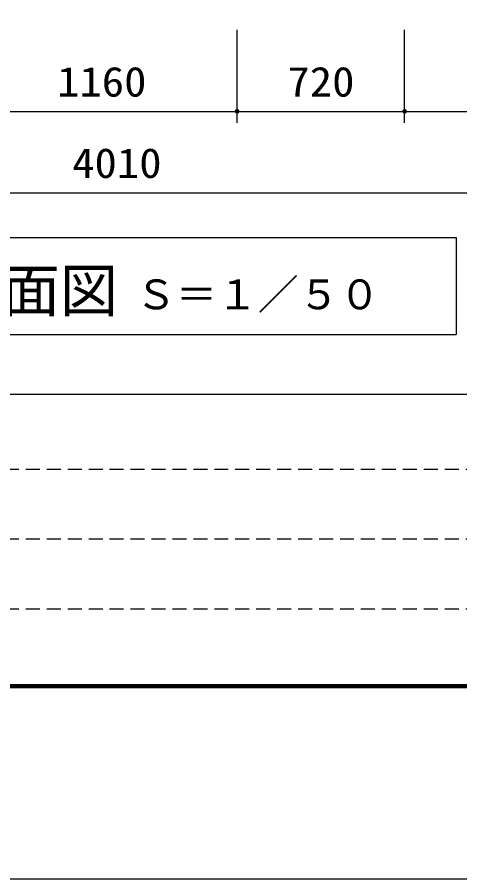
# Model space of a CAD drawing. Units: millimetres, scale not verified. Extents: x -14850 to 14850, y -10500 to 10500.
# Drawn here: x -8607 to -6705, y -10500 to -6794 of the extents above; entities that cross this region are included whole.
import ezdxf
from ezdxf.enums import TextEntityAlignment as Align

# ---------------------------------------------------------------- set-up
doc = ezdxf.new("R2010")
doc.units = ezdxf.units.MM
doc.header["$LTSCALE"] = 50
doc.linetypes.add('DASHED1', pattern=[1.8, 1.2, -0.6])
for name, color, linetype, lineweight in [('0-3_水管', 3, 'Continuous', 25), ('0-5_製作', 5, 'Continuous', 25), ('0-7_図面枠', 7, 'Continuous', 25), ('0-8_Axis_waku', 7, 'Continuous', 25)]:
    doc.layers.add(name, color=color, linetype=linetype, lineweight=lineweight)
doc.styles.add('ＭＳ ゴシック', font='')
doc.styles.get('ＭＳ ゴシック').set_extended_font_data('MS Gothic')

msp = doc.modelspace()

# ---------------------------------------------------------------- linework, layer by layer
at = {"layer": '0-3_水管'}
msp.add_line((-10053.71, -8158.44), (-6720.38, -8158.44), dxfattribs=at)
msp.add_lwpolyline([(-10053.71, -7741.78), (-6720.38, -7741.78), (-6720.38, -8158.44)], dxfattribs=at)
at = {"layer": '0-5_製作', "color": 2}
for p, q in [((-7662.33, -7249.17), (-7662.33, -6848.06)), ((-6942.33, -7249.17), (-6942.33, -6848.06)), ((-8822.33, -7199.17), (-7662.33, -7199.17)), ((-7662.33, -7199.17), (-6942.33, -7199.17)), ((-6942.33, -7199.17), (-6172.33, -7199.17)), ((-10182.33, -7549.17), (-6172.33, -7549.17))]:
    msp.add_line(p, q, dxfattribs=at)
at = {"layer": '0-5_製作'}
for points in [[(-7672.31, -7198.54), (-7662.33, -7199.17), (-7672.33, -7199.17)], [(-7672.33, -7199.17), (-7662.96, -7209.15), (-7672.26, -7200.43)], [(-7672.33, -7199.17), (-7662.33, -7209.17), (-7662.96, -7209.15)], [(-7662.33, -7199.17), (-7662.33, -7209.17), (-7672.33, -7199.17)], [(-7672.16, -7197.3), (-7662.33, -7199.17), (-7672.31, -7198.54)], [(-7672.26, -7200.43), (-7664.21, -7209), (-7672.02, -7201.66)], [(-7672.26, -7200.43), (-7662.96, -7209.15), (-7664.21, -7209)], [(-7671.84, -7196.08), (-7662.33, -7199.17), (-7672.16, -7197.3)], [(-7672.02, -7201.66), (-7665.42, -7208.68), (-7671.63, -7202.85)], [(-7672.02, -7201.66), (-7664.21, -7209), (-7665.42, -7208.68)], [(-7671.38, -7194.91), (-7662.33, -7199.17), (-7671.84, -7196.08)], [(-7671.63, -7202.85), (-7666.59, -7208.22), (-7671.1, -7203.99)], [(-7671.63, -7202.85), (-7665.42, -7208.68), (-7666.59, -7208.22)], [(-7670.78, -7193.81), (-7662.33, -7199.17), (-7671.38, -7194.91)], [(-7671.1, -7203.99), (-7667.69, -7207.62), (-7670.42, -7205.05)], [(-7671.1, -7203.99), (-7666.59, -7208.22), (-7667.69, -7207.62)], [(-7670.04, -7192.8), (-7662.33, -7199.17), (-7670.78, -7193.81)], [(-7670.42, -7205.05), (-7668.71, -7206.88), (-7669.62, -7206.02)], [(-7670.42, -7205.05), (-7667.69, -7207.62), (-7668.71, -7206.88)], [(-7669.18, -7191.88), (-7662.33, -7199.17), (-7670.04, -7192.8)], [(-7668.21, -7191.08), (-7662.33, -7199.17), (-7669.18, -7191.88)], [(-7668.21, -7191.08), (-7662.33, -7189.17), (-7662.33, -7199.17)], [(-7667.15, -7190.41), (-7662.33, -7189.17), (-7668.21, -7191.08)], [(-7666.02, -7189.87), (-7662.33, -7189.17), (-7667.15, -7190.41)], [(-7664.82, -7189.49), (-7662.33, -7189.17), (-7666.02, -7189.87)], [(-7663.59, -7189.25), (-7662.33, -7189.17), (-7664.82, -7189.49)], [(-7662.33, -7189.17), (-7652.33, -7199.17), (-7662.33, -7199.17)], [(-7661.71, -7189.19), (-7652.33, -7199.17), (-7662.33, -7189.17)], [(-7662.33, -7199.17), (-7661.08, -7209.09), (-7662.33, -7209.17)], [(-7662.33, -7199.17), (-7659.85, -7208.86), (-7661.08, -7209.09)], [(-7662.33, -7199.17), (-7658.65, -7208.47), (-7659.85, -7208.86)], [(-7662.33, -7199.17), (-7657.52, -7207.94), (-7658.65, -7208.47)], [(-7662.33, -7199.17), (-7656.46, -7207.26), (-7657.52, -7207.94)], [(-7662.33, -7199.17), (-7655.49, -7206.46), (-7656.46, -7207.26)], [(-7662.33, -7199.17), (-7654.63, -7205.55), (-7655.49, -7206.46)], [(-7652.33, -7199.17), (-7654.63, -7205.55), (-7662.33, -7199.17)], [(-7661.71, -7189.19), (-7652.41, -7197.92), (-7652.33, -7199.17)], [(-7660.46, -7189.35), (-7652.41, -7197.92), (-7661.71, -7189.19)], [(-7660.46, -7189.35), (-7652.65, -7196.69), (-7652.41, -7197.92)], [(-7659.24, -7189.66), (-7652.65, -7196.69), (-7660.46, -7189.35)], [(-7659.24, -7189.66), (-7653.04, -7195.49), (-7652.65, -7196.69)], [(-7658.08, -7190.12), (-7653.04, -7195.49), (-7659.24, -7189.66)], [(-7658.08, -7190.12), (-7653.57, -7194.35), (-7653.04, -7195.49)], [(-7656.98, -7190.73), (-7653.57, -7194.35), (-7658.08, -7190.12)], [(-7656.98, -7190.73), (-7654.24, -7193.29), (-7653.57, -7194.35)], [(-7655.96, -7191.47), (-7654.24, -7193.29), (-7656.98, -7190.73)], [(-7655.96, -7191.47), (-7655.04, -7192.33), (-7654.24, -7193.29)], [(-7652.33, -7199.17), (-7653.89, -7204.53), (-7654.63, -7205.55)], [(-7652.33, -7199.17), (-7653.29, -7203.43), (-7653.89, -7204.53)], [(-7652.33, -7199.17), (-7652.82, -7202.26), (-7653.29, -7203.43)], [(-7652.33, -7199.17), (-7652.51, -7201.05), (-7652.82, -7202.26)], [(-7652.33, -7199.17), (-7652.35, -7199.8), (-7652.51, -7201.05)], [(-6952.31, -7198.54), (-6942.33, -7199.17), (-6952.33, -7199.17)], [(-6952.33, -7199.17), (-6942.96, -7209.15), (-6952.26, -7200.43)], [(-6952.33, -7199.17), (-6942.33, -7209.17), (-6942.96, -7209.15)], [(-6952.33, -7199.17), (-6942.33, -7199.17), (-6942.33, -7209.17)], [(-6952.16, -7197.3), (-6942.33, -7199.17), (-6952.31, -7198.54)], [(-6952.26, -7200.43), (-6944.21, -7209), (-6952.02, -7201.66)], [(-6952.26, -7200.43), (-6942.96, -7209.15), (-6944.21, -7209)], [(-6951.84, -7196.08), (-6942.33, -7199.17), (-6952.16, -7197.3)], [(-6952.02, -7201.66), (-6945.42, -7208.68), (-6951.63, -7202.85)], [(-6952.02, -7201.66), (-6944.21, -7209), (-6945.42, -7208.68)], [(-6951.38, -7194.91), (-6942.33, -7199.17), (-6951.84, -7196.08)], [(-6951.63, -7202.85), (-6946.59, -7208.22), (-6951.1, -7203.99)], [(-6951.63, -7202.85), (-6945.42, -7208.68), (-6946.59, -7208.22)], [(-6950.78, -7193.81), (-6942.33, -7199.17), (-6951.38, -7194.91)], [(-6951.1, -7203.99), (-6947.69, -7207.62), (-6950.42, -7205.05)], [(-6951.1, -7203.99), (-6946.59, -7208.22), (-6947.69, -7207.62)], [(-6950.04, -7192.8), (-6942.33, -7199.17), (-6950.78, -7193.81)], [(-6950.42, -7205.05), (-6948.71, -7206.88), (-6949.62, -7206.02)], [(-6950.42, -7205.05), (-6947.69, -7207.62), (-6948.71, -7206.88)], [(-6949.18, -7191.88), (-6942.33, -7199.17), (-6950.04, -7192.8)], [(-6949.18, -7191.88), (-6942.33, -7189.17), (-6942.33, -7199.17)], [(-6948.21, -7191.08), (-6942.33, -7189.17), (-6949.18, -7191.88)], [(-6947.15, -7190.41), (-6942.33, -7189.17), (-6948.21, -7191.08)], [(-6946.02, -7189.87), (-6942.33, -7189.17), (-6947.15, -7190.41)], [(-6944.82, -7189.49), (-6942.33, -7189.17), (-6946.02, -7189.87)], [(-6943.59, -7189.25), (-6942.33, -7189.17), (-6944.82, -7189.49)], [(-6942.33, -7189.17), (-6932.33, -7199.17), (-6942.33, -7199.17)], [(-6942.33, -7189.17), (-6932.41, -7197.92), (-6932.33, -7199.17)], [(-6941.71, -7189.19), (-6932.41, -7197.92), (-6942.33, -7189.17)], [(-6942.33, -7199.17), (-6941.08, -7209.09), (-6942.33, -7209.17)], [(-6942.33, -7199.17), (-6939.85, -7208.86), (-6941.08, -7209.09)], [(-6942.33, -7199.17), (-6938.65, -7208.47), (-6939.85, -7208.86)], [(-6942.33, -7199.17), (-6937.52, -7207.94), (-6938.65, -7208.47)], [(-6942.33, -7199.17), (-6936.46, -7207.26), (-6937.52, -7207.94)], [(-6942.33, -7199.17), (-6935.49, -7206.46), (-6936.46, -7207.26)], [(-6942.33, -7199.17), (-6934.63, -7205.55), (-6935.49, -7206.46)], [(-6932.33, -7199.17), (-6934.63, -7205.55), (-6942.33, -7199.17)], [(-6940.46, -7189.35), (-6932.41, -7197.92), (-6941.71, -7189.19)], [(-6940.46, -7189.35), (-6932.65, -7196.69), (-6932.41, -7197.92)], [(-6939.24, -7189.66), (-6932.65, -7196.69), (-6940.46, -7189.35)], [(-6939.24, -7189.66), (-6933.04, -7195.49), (-6932.65, -7196.69)], [(-6938.08, -7190.12), (-6933.04, -7195.49), (-6939.24, -7189.66)], [(-6938.08, -7190.12), (-6933.57, -7194.35), (-6933.04, -7195.49)], [(-6936.98, -7190.73), (-6933.57, -7194.35), (-6938.08, -7190.12)], [(-6936.98, -7190.73), (-6934.24, -7193.29), (-6933.57, -7194.35)], [(-6935.96, -7191.47), (-6934.24, -7193.29), (-6936.98, -7190.73)], [(-6935.96, -7191.47), (-6935.04, -7192.33), (-6934.24, -7193.29)], [(-6932.33, -7199.17), (-6933.89, -7204.53), (-6934.63, -7205.55)], [(-6932.33, -7199.17), (-6933.29, -7203.43), (-6933.89, -7204.53)], [(-6932.33, -7199.17), (-6932.82, -7202.26), (-6933.29, -7203.43)], [(-6932.33, -7199.17), (-6932.51, -7201.05), (-6932.82, -7202.26)], [(-6932.33, -7199.17), (-6932.35, -7199.8), (-6932.51, -7201.05)]]:
    msp.add_solid(points, dxfattribs=at)
at = {"layer": '0-7_図面枠'}
msp.add_lwpolyline([(-14850, -10500), (14850, -10500), (14850, 10500), (-14850, 10500)], close=True, dxfattribs=at)
at = {"layer": '0-8_Axis_waku'}
for p, q in [((-12950, -8415), (14000, -8415)), ((14006, -9671.01), (-12956, -9671.01)), ((14005, -9670.01), (-12955, -9670.01)), ((14004, -9669.01), (-12954, -9669.01)), ((14003, -9668.01), (-12953, -9668.01)), ((14002, -9667.01), (-12952, -9667.01)), ((14001, -9666.01), (-12951, -9666.01)), ((-12950, -9665), (14000, -9665)), ((14014, -9679.01), (-12964, -9679.01)), ((14013, -9678.01), (-12963, -9678.01)), ((14012, -9677.01), (-12962, -9677.01)), ((14011, -9676.01), (-12961, -9676.01)), ((14010, -9675.01), (-12960, -9675.01)), ((14009, -9674.01), (-12959, -9674.01)), ((14008, -9673.01), (-12958, -9673.01)), ((14007, -9672.01), (-12957, -9672.01))]:
    msp.add_line(p, q, dxfattribs=at)
at = {"layer": '0-8_Axis_waku', "linetype": 'DASHED1'}
for p, q in [((400, -8740), (-12950, -8740)), ((400, -9040), (-12950, -9040)), ((400, -9340), (-12950, -9340))]:
    msp.add_line(p, q, dxfattribs=at)

# ---------------------------------------------------------------- texts
at = {"layer": '0-3_水管', "color": 4, "style": 'ＭＳ ゴシック'}
for s, height, p in [('Ａ－Ａ断面図', 183.3, (-9673.79, -8116.11)), ('Ｓ＝１／５０', 128.4, (-8098.99, -8089.08))]:
    msp.add_text(s, height=height, dxfattribs=at).set_placement(p, align=Align.BOTTOM_LEFT)
at = {"layer": '0-5_製作', "color": 4, "style": 'ＭＳ ゴシック', "width": 1.1}
for s, p in [('1160', (-8436.08, -7174.17)), ('720', (-7446.08, -7174.17)), ('4010', (-8371.08, -7524.17))]:
    msp.add_text(s, height=128.4, dxfattribs=at).set_placement(p, align=Align.BOTTOM_LEFT)

doc.saveas('drawing.dxf')
